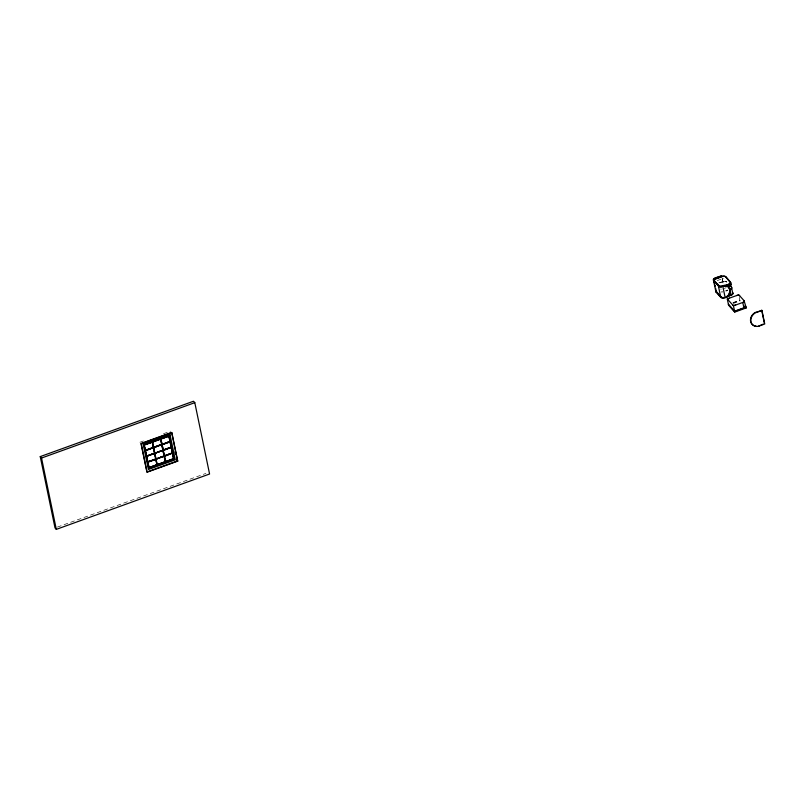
<?xml version="1.0" encoding="UTF-8"?>
<svg xmlns="http://www.w3.org/2000/svg" width="805" height="805" viewBox="0 0 805 805"><rect width="100%" height="100%" fill="white"/><g stroke="black" fill="none" stroke-linecap="round" stroke-linejoin="round"><path stroke-width="0.6" stroke-dasharray="4.03 3.02" d="M139.899 442.247L143.431 440.969M163.475 433.724L170.549 431.168M717.205 280.603L722.276 278.772M718.785 282.937L722.84 281.468A2.958 1.469 -11.7 0 1 726.472 281.559M57.376 527.084L205.929 473.41M724.208 288.421L726.231 287.687M725.778 290.756L727.811 290.021M727.861 290.293L725.838 291.028L727.881 290.374M732.983 302.61L739.875 300.114M733.043 302.901L739.936 300.416M733.164 303.505L740.057 301.01L738.99 295.838M726.633 281.71L726.694 281.992A2.958 1.469 -11.7 0 0 722.9 281.75L719.851 282.847L722.91 281.831A2.958 1.469 -11.7 0 1 726.714 282.072M722.155 278.158L723.353 283.964M722.216 279.114L723.172 283.763M721.32 289.126A2.958 1.469 -11.7 0 1 720.616 289.086M722.638 278.661A2.958 1.469 -11.7 0 1 723.403 278.49M722.306 292.084A2.958 1.469 -11.7 0 1 721.572 292.094M722.628 291.762A2.958 1.469 -11.7 0 1 721.522 291.823"/><path stroke-width="1.21" d="M40.25 456.596L193.512 401.232L194.8 402.671L209.572 474.004L56.31 529.368L55.022 527.929L40.25 456.596L41.538 458.035L56.31 529.368M41.538 458.035L194.8 402.671M170.469 432.818L140.986 443.464L146.902 472.002L177.553 460.923L171.646 432.396M143.24 444.511L170.056 434.821L175.269 459.836L148.412 469.486L143.24 444.511L170.097 434.871M143.964 444.601L148.492 442.961M153.02 441.321L156.422 440.094M164.341 437.236L167.742 436.008M144.115 444.672L151.018 442.176M153.564 441.251L159.32 439.178M165.216 461.708L160.718 438.675L169.02 436.048M144.186 444.752L151.159 442.348M152.568 441.834L160.608 438.926M173.669 458.87L165.619 461.778L160.789 438.745L168.919 435.928M153.383 447.399L145.272 450.226L145.574 450.75L153.363 447.56M161.684 444.4L153.574 447.228L153.876 447.751L161.664 444.561M161.614 444.32L162.177 444.752L170.227 441.844L169.915 441.321L162.127 444.521L160.718 438.675M153.463 447.489L145.313 450.468L146.721 456.314M153.614 447.469L161.765 444.491M161.916 444.471L170.066 441.492M145.383 450.548L170.177 441.613M146.47 456.022L154.58 453.195M162.882 450.196L155.023 453.316M147.929 462.11L146.52 456.264L154.661 453.285M162.962 450.287L154.822 453.265L162.862 450.357M163.123 450.267L171.264 447.278M146.591 456.344L171.113 447.117M163.375 450.548L171.163 447.359L172.391 452.994L164.27 455.821L163.073 450.025L171.183 447.198L169.966 441.563M147.667 461.818L155.788 458.991M164.089 455.992L156.23 459.112M149.126 467.906L147.718 462.06L155.858 459.081M164.16 456.083L156.019 459.061L164.069 456.153M172.461 453.074L164.321 456.063L165.468 461.617M147.788 462.14L172.32 452.913M164.582 456.344L172.371 453.155L173.588 458.79M174.081 459.242L173.568 458.669L148.663 467.665L149.177 468.248L174.081 459.242L169.281 436.058L144.377 445.064L143.864 444.481M173.669 458.78L148.764 467.775L144.467 447.037M149.016 467.775L157.066 464.877L152.236 441.844M157.317 464.777L165.367 461.869L160.467 438.765M149.026 468.067L173.93 459.071L169.131 435.887L144.226 444.883L149.177 468.248M177.744 461.144L147.094 472.213L141.187 443.686L171.837 432.607L177.744 461.144L176.456 459.705M719.278 286.439A2.958 1.469 -11.7 0 1 718.905 286.157L714.085 280.784A2.958 1.469 -11.7 0 1 715.705 278.59L721.783 276.387A2.958 1.469 -11.7 0 1 725.587 276.628L730.397 282.012L730.89 284.386A2.958 1.469 -11.7 0 1 729.28 286.59L728.787 284.205A2.958 1.469 -11.7 0 0 730.397 282.012M721.783 276.387L715.705 278.59M715.776 278.963L721.864 276.769M729.572 289.569A7.466 6.229 -41.8 0 0 725.567 285.413L724.923 285.312A4.931 4.106 -41.8 0 0 723.202 285.624L722.578 285.845A2.958 1.469 -11.7 0 1 718.785 285.604L713.975 280.231A2.958 1.469 -11.7 0 1 715.585 278.027L721.672 275.833L715.404 277.826A3.451 1.721 -11.7 0 0 713.522 280.392L715.937 292.014L720.747 297.387A3.451 1.721 -11.7 0 0 725.174 297.669L726.885 297.055A7.466 6.229 -41.8 0 0 729.853 290.384A7.466 6.229 -41.8 0 0 725.738 285.614L725.104 285.513A4.931 4.106 -41.8 0 0 723.383 285.825L722.759 286.047A3.451 1.721 -11.7 0 1 718.342 285.765L713.522 280.392M723.715 286.037L728.787 284.205M724.782 285.946L728.837 284.477A2.958 1.469 -11.7 0 0 730.477 282.384L730.97 284.366M724.802 286.047L728.867 284.578M726.935 296.351L731 294.882A2.958 1.469 -11.7 0 0 732.61 292.688M726.965 296.461L731.021 294.992A2.958 1.469 -11.7 0 0 732.631 292.799M725.999 297.105L731.081 295.274A2.958 1.469 -11.7 0 0 732.691 293.07L731.453 287.093L729.843 285.302M727.267 298.917L738.769 294.771L744.082 300.698L746.245 307.913L734.754 312.068L728.565 305.165L727.267 298.917L733.456 305.83L734.754 312.068M733.456 305.83L742.794 302.449A2.365 1.177 -11.7 0 0 744.082 300.698M746.064 307.027L734.563 311.173L728.384 304.27M746.124 307.319L734.623 311.475L728.445 304.572M756.116 326.146A8.171 6.812 -41.8 0 1 750.491 320.621A8.171 6.812 -41.8 0 1 754.999 312.551L761.953 310.458L764.75 323.982L758.079 326.397A8.171 6.812 -41.8 0 1 750.884 321.728A8.171 6.812 -41.8 0 1 755.281 312.863L761.953 310.458M763.361 324.083L758.079 326.397M744.695 306.192L746.245 307.913M726.885 297.055L726.704 296.854A7.466 6.229 -41.8 0 0 729.572 292.135M716.299 291.47L721.139 296.944M716.38 291.853L721.189 297.226M173.518 458.709L168.869 435.596M152.165 441.764L156.915 464.706M154.56 453.356L146.52 456.264M155.717 458.91L156.019 459.434L147.718 462.06M157.166 464.616L152.487 441.754M761.671 310.146L764.217 322.443M742.794 302.449L743.901 307.802A2.365 1.177 -11.7 0 0 745.188 306.051M731.081 295.274L729.833 289.287A2.958 1.469 -11.7 0 0 731.453 287.093M725.587 276.628L730.477 282.384L725.637 276.91A2.958 1.469 -11.7 0 0 722.206 276.548M722.759 286.047L725.174 297.669M718.905 286.157L718.956 286.439A2.958 1.469 -11.7 0 0 719.338 286.721A2.958 1.469 -11.7 0 1 718.976 286.54M718.342 285.765L720.747 297.387M713.975 280.231L714.458 282.555M715.645 288.321L716.138 290.686M175.057 451.736L175.55 454.121M168.768 435.767L169.986 441.402M162.177 444.752L163.324 450.317M144.578 446.896L145.041 449.12M735.609 305.045A2.365 1.177 -11.7 0 1 732.59 304.853M736.615 295.546A2.365 1.177 -11.7 0 1 739.634 295.737M728.143 299.893A2.365 1.177 -11.7 0 1 729.431 298.142M714.458 282.998A2.958 1.469 -11.7 0 1 714.478 282.223M714.146 281.066A2.958 1.469 -11.7 0 1 714.025 280.895M714.337 279.717A2.958 1.469 -11.7 0 1 715.092 279.164M720.203 287.073A2.958 1.469 -11.7 0 1 719.891 287.013M724.993 297.468A2.958 1.469 -11.7 0 1 721.572 297.508M715.937 292.014A3.451 1.721 -11.7 0 1 715.957 290.675M721.642 286.962A2.958 1.469 -11.7 0 1 721.26 287.003M721.582 286.681A2.958 1.469 -11.7 0 1 720.123 286.701M723.816 297.468A2.958 1.469 -11.7 0 1 722.045 297.427M715.092 285.201A2.958 1.469 -11.7 0 0 715.202 286.147L715.142 285.866A2.958 1.469 -11.7 0 1 714.931 285.322M731.524 287.445A2.958 1.469 -11.7 0 1 729.914 289.639"/></g></svg>
